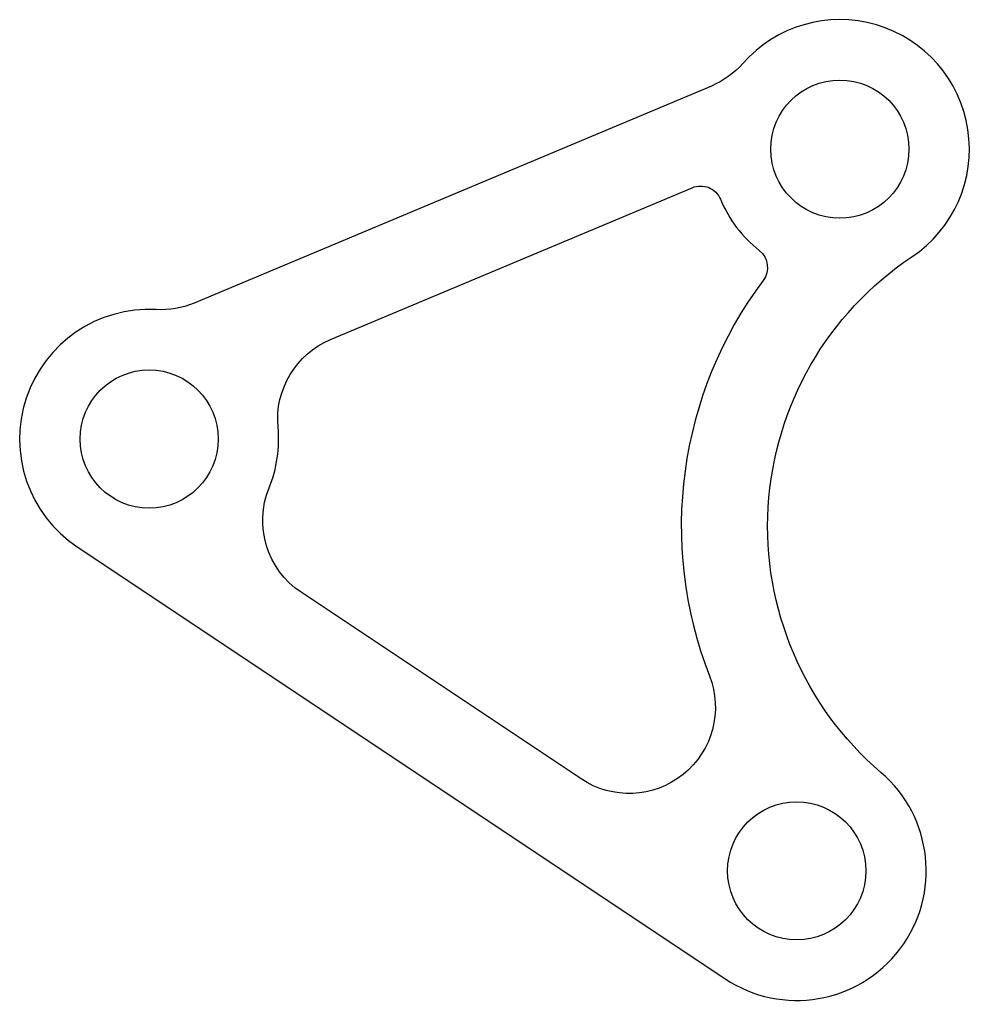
# Model space of a CAD drawing. Header units: millimetres. Extents: x -160.5 to -138.5, y -12 to 10.7.
import ezdxf

# ---------------------------------------------------------------- set-up
doc = ezdxf.new("R2010")
doc.units = ezdxf.units.MM
doc.layers.get('0').update_dxf_attribs({"linetype": 'CONTINUOUS'})

msp = doc.modelspace()

# ---------------------------------------------------------------- linework, layer by layer
for points in [[(-157.339, 3.996, 0.763123), (-159.164, -1.496), (-144.164, -11.496, 0.941815), (-140.549, -6.721, -0.497154), (-139.835, 5.217, 1.139225), (-143.75, 9.696, -0.113237), (-144.477, 9.175), (-156.457, 4.148, -0.113237)], [(-144.266, 6.552, 0.12621), (-143.366, 5.364, -0.405869), (-143.277, 4.672, 0.259451), (-144.521, -4.481, -0.733491), (-147.493, -6.873), (-153.979, -2.55, -0.356394), (-154.721, -0.131, 0.120372), (-154.513, 1.277, -0.327538), (-153.295, 3.306), (-144.921, 6.82, -0.414214)]]:
    msp.add_lwpolyline(points, format="xyb", close=True)
for centre in [(-141.5, 7.713), (-157.5, 1), (-142.5, -9)]:
    msp.add_circle(centre, 1.6)

doc.saveas('drawing.dxf')
